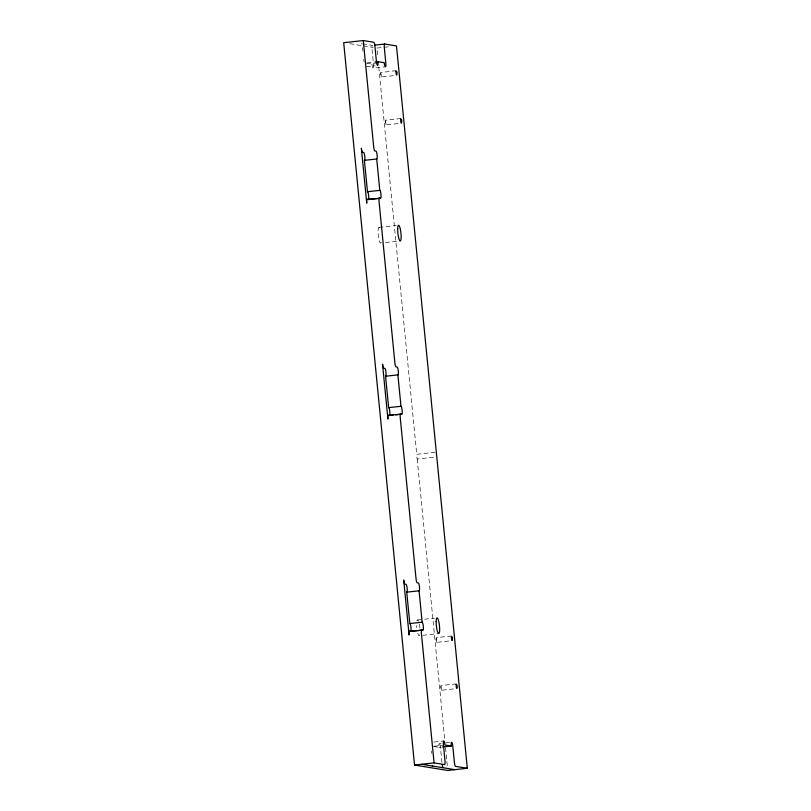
<?xml version="1.0" encoding="UTF-8"?>
<svg xmlns="http://www.w3.org/2000/svg" width="811" height="811" viewBox="0 0 811 811"><rect width="100%" height="100%" fill="white"/><g stroke="black" fill="none" stroke-linecap="round" stroke-linejoin="round"><path stroke-width="0.61" stroke-dasharray="4.05 3.04" d="M451.636 635.966L436.227 637.639L435.983 639.92L436.683 642.353L452.102 640.68M396.204 70.618L380.592 72.564L381.251 76.994L394.298 75.585M381.251 76.994L380.795 72.291M400.898 118.518L385.489 120.19L385.245 122.461L385.955 124.894L401.364 123.221M385.955 124.894L385.489 120.19M435.091 452.335L416.742 454.322L416.479 454.961L417.209 459.036L434.331 457.181M436.683 642.353L436.227 637.639M456.37 683.866L440.961 685.538L440.718 687.819L441.427 690.252L456.836 688.58M441.427 690.252L440.961 685.538M376.912 48.062L383.025 47.393M384.252 47.261L390.365 46.592M366.886 62.913L375.513 61.981M366.704 63.217L371.925 64.069L375.625 63.663M366.491 66.715L375.118 65.782M371.925 64.069A3.954 0.77 83.8 0 0 373.09 68.124L385.418 66.786M379.072 227.374L396.194 225.519M385.509 242.55L400.188 240.958M417.564 619.979L434.696 618.124M422.774 635.287L438.68 633.563M433.956 742.045L443.81 740.98M433.703 746.536L438.923 747.387A3.954 0.77 83.8 0 1 439.319 743.586L444.256 743.048M445.482 742.917L451.646 742.247M433.885 746.232L442.522 745.299M438.923 747.387L441.387 747.113M362.649 43.784L372.401 45.365A3.954 0.77 83.8 0 0 372.006 49.167L373.486 64.322A3.954 0.77 83.8 0 1 373.09 68.124M349.845 43.672L362.142 45.669M363.379 45.862L373.222 47.464M377.156 50.576L377.774 56.861M378.757 66.928L416.742 454.322M417.209 459.036L444.651 738.933M445.513 747.752L446.749 760.363M446.871 761.62L447.368 766.669M441.934 762.421L440.485 747.641A3.954 0.77 83.8 0 0 439.319 743.586M362.598 47.646L362.943 51.144M363.744 59.304L363.977 61.636M431.574 751.037L431.817 753.51M419.784 634.76A7.897 1.531 83.8 0 1 417.777 633.209M416.773 627.582A7.897 1.531 83.8 0 1 416.621 625.555M416.884 620.902A7.897 1.531 83.8 0 1 418.456 621.155M419.307 624.125A7.897 1.531 83.8 0 1 419.905 628.089M381.292 242.154A7.897 1.531 83.8 0 1 378.271 234.977A7.897 1.531 83.8 0 1 379.964 228.55M361.432 43.591A3.954 0.77 83.8 0 1 361.878 44.179"/><path stroke-width="1.22" d="M384.728 44.027A3.954 0.77 83.8 0 0 384.333 47.829L385.813 62.984A3.954 0.77 83.8 0 1 385.418 66.786A3.954 0.77 83.8 0 1 384.252 62.731L377.987 61.717A3.954 0.77 83.8 0 1 377.581 65.509A3.954 0.77 83.8 0 1 376.416 61.464L374.935 46.308A3.954 0.77 83.8 0 0 373.759 42.253L363.267 40.55L343.692 42.679L414.522 765.067L447.743 770.45L467.308 768.27L396.478 45.933L384.728 44.027L374.864 45.102M375.513 61.981L377.987 61.717M364.403 160.335A3.954 0.77 83.8 0 0 364.798 156.533A3.954 0.77 83.8 0 0 363.632 152.488L362.537 152.306A3.954 0.77 83.8 0 1 361.361 148.251L366.754 203.166A3.954 0.77 83.8 0 1 367.15 199.374L368.245 199.547A3.954 0.77 83.8 0 0 368.64 195.745A3.954 0.77 83.8 0 0 367.474 191.7L364.403 160.335L376.73 158.997A3.954 0.77 83.8 0 0 377.125 155.195A3.954 0.77 83.8 0 0 375.959 151.15L374.864 150.968A3.954 0.77 83.8 0 1 373.699 146.913L363.267 40.55M367.474 191.7L379.801 190.362A3.954 0.77 83.8 0 1 380.967 194.407A3.954 0.77 83.8 0 1 380.572 198.208L368.245 199.547M367.15 199.374L380.572 198.208M385.57 376.223A3.954 0.77 83.8 0 0 385.965 372.421A3.954 0.77 83.8 0 0 384.799 368.366L383.704 368.194A3.954 0.77 83.8 0 1 382.528 364.139L387.922 419.105A3.954 0.77 83.8 0 1 388.317 415.303L389.422 415.485A3.954 0.77 83.8 0 0 389.817 411.684A3.954 0.77 83.8 0 0 388.651 407.629L385.57 376.223L397.897 374.885A3.954 0.77 83.8 0 0 398.292 371.083A3.954 0.77 83.8 0 0 397.126 367.028L396.032 366.856A3.954 0.77 83.8 0 1 394.866 362.801L379.082 201.827A3.954 0.77 83.8 0 1 379.477 198.036M388.651 407.629L400.979 406.291A3.954 0.77 83.8 0 1 402.144 410.346A3.954 0.77 83.8 0 1 401.749 414.147L395.586 414.816M388.317 415.303L401.749 414.147M389.422 415.485L393.112 415.08M406.737 592.152A3.954 0.77 83.8 0 0 407.142 588.35A3.954 0.77 83.8 0 0 405.966 584.305L404.871 584.123A3.954 0.77 83.8 0 1 403.706 580.068L409.099 635.033A3.954 0.77 83.8 0 1 409.494 631.232L410.589 631.414A3.954 0.77 83.8 0 0 410.984 627.613A3.954 0.77 83.8 0 0 409.819 623.558L406.737 592.152L419.064 590.813A3.954 0.77 83.8 0 0 419.469 587.012A3.954 0.77 83.8 0 0 418.304 582.967L417.199 582.785A3.954 0.77 83.8 0 1 416.033 578.73L400.249 417.766A3.954 0.77 83.8 0 1 400.644 413.965M409.819 623.558L422.146 622.219A3.954 0.77 83.8 0 1 423.312 626.274A3.954 0.77 83.8 0 1 422.916 630.076L410.589 631.414M409.494 631.232L422.916 630.076M442.624 746.982L451.251 746.049A3.954 0.77 83.8 0 1 451.646 742.247A3.954 0.77 83.8 0 1 452.822 746.302L454.383 762.32A3.954 0.77 83.8 0 0 455.559 766.375L467.308 768.27M414.522 765.067L434.088 762.887L444.59 764.591A3.954 0.77 83.8 0 0 444.986 760.789L443.414 744.772A3.954 0.77 83.8 0 1 443.81 740.98A3.954 0.77 83.8 0 1 444.986 745.025L451.251 746.049M421.771 764.276L454.981 769.659M376.73 158.997L379.801 190.362M397.897 374.885L400.979 406.291M419.064 590.813L422.146 622.219M434.088 762.887L421.426 633.695A3.954 0.77 83.8 0 1 421.821 629.894M443.232 767.703A3.954 0.77 83.8 0 1 442.188 764.672M432.598 765.472A3.954 0.77 83.8 0 1 432.263 765.929M395.94 71.256C396.437 80.411 398.1 70.527 395.94 71.256M400.634 119.146C401.131 128.31 402.793 118.426 400.634 119.146M451.372 636.605C451.869 645.769 453.531 635.875 451.372 636.605M456.106 684.504C456.593 693.658 458.276 683.795 456.106 684.504M436.166 621.561A7.897 1.531 83.8 0 0 438.68 633.563A7.897 1.531 83.8 0 0 438.883 621.996A7.897 1.531 83.8 0 0 436.166 621.561M397.674 228.955A7.897 1.531 83.8 0 0 400.188 240.958A7.897 1.531 83.8 0 0 400.391 229.401A7.897 1.531 83.8 0 0 397.674 228.955"/></g></svg>
